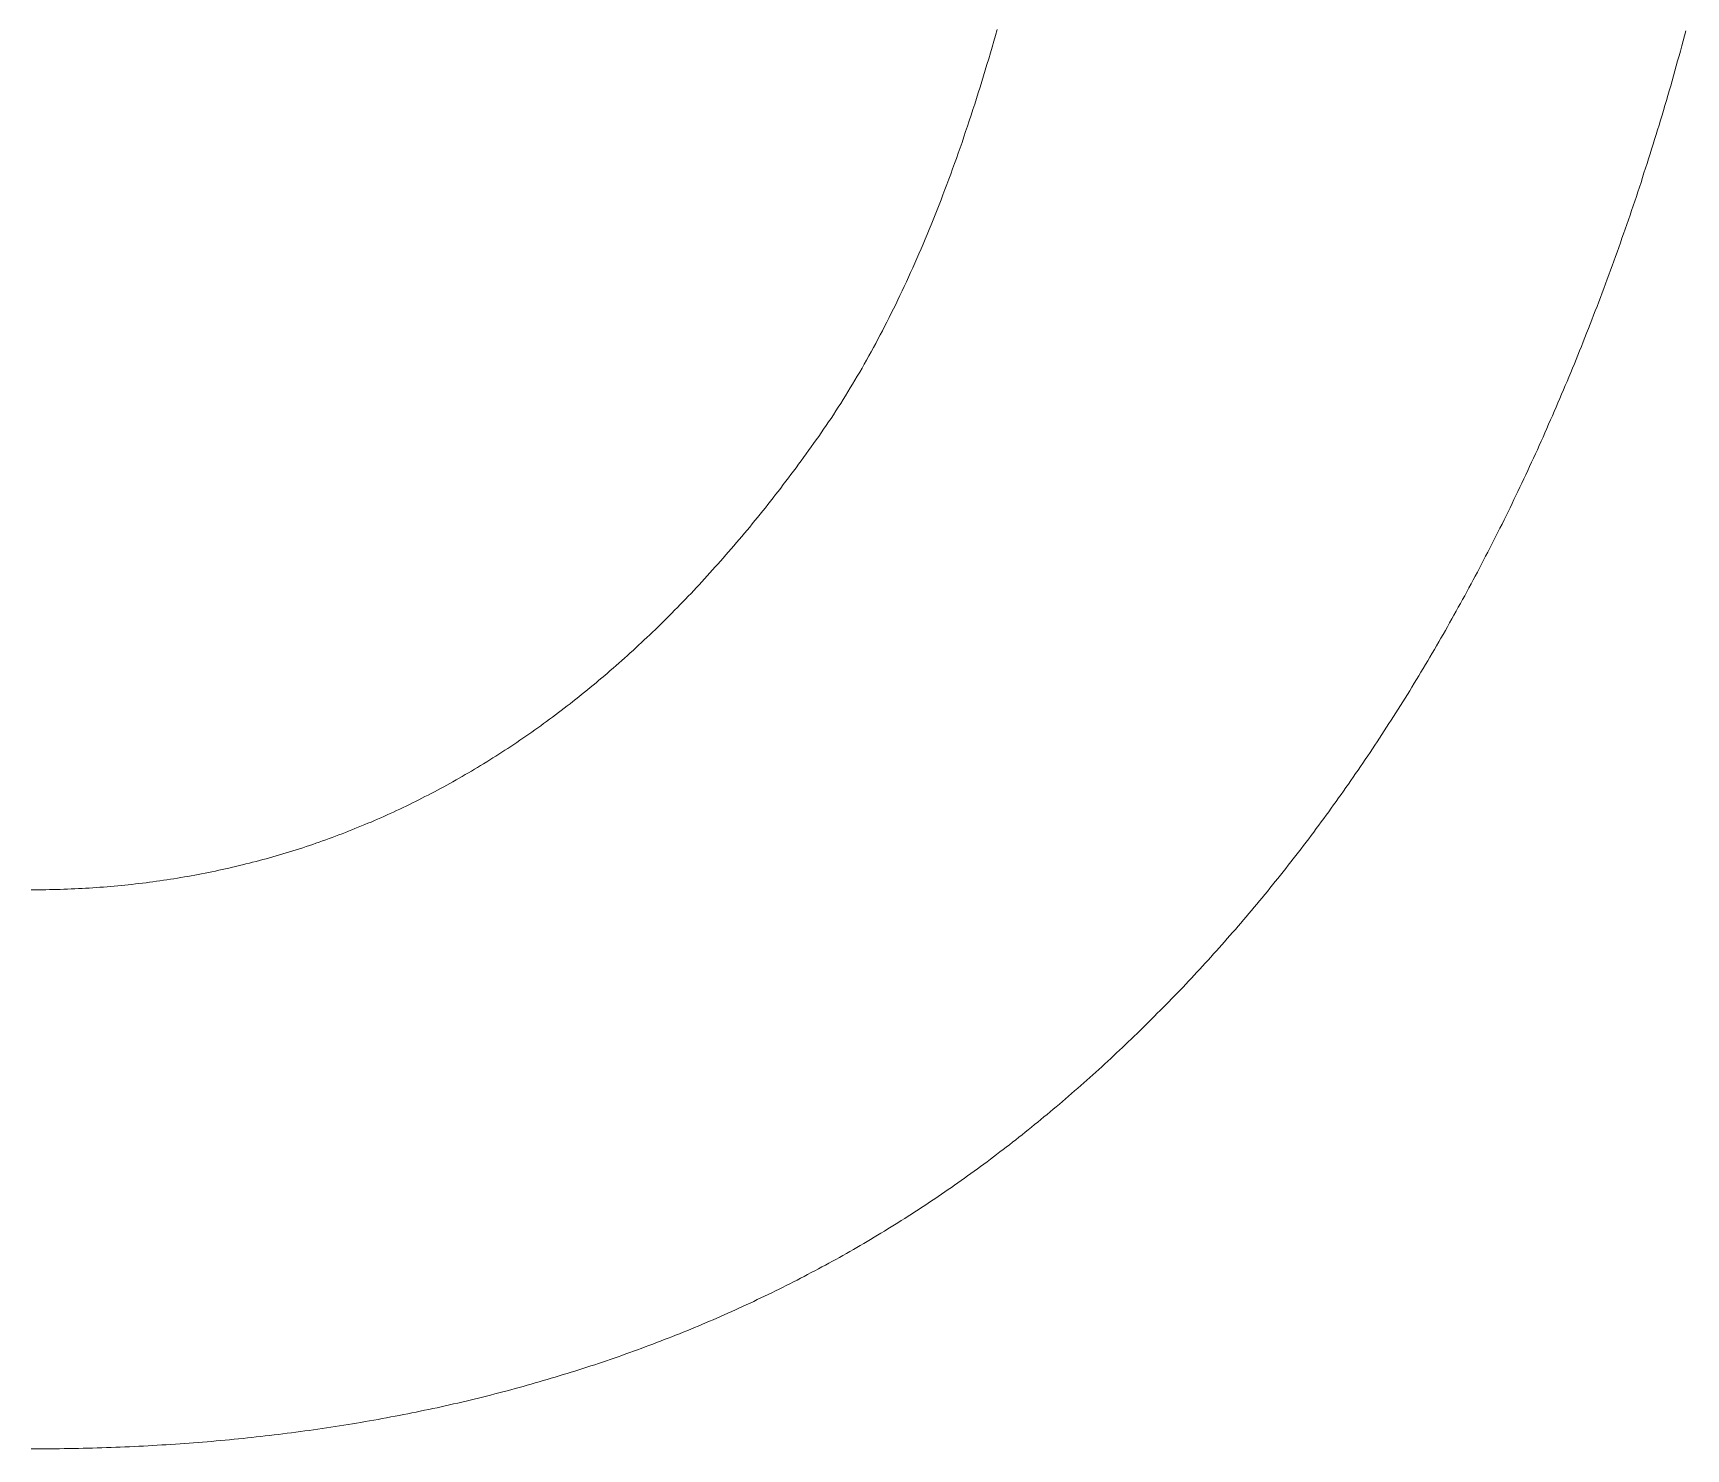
# Model space of a CAD drawing. Header units: millimetres. Extents: x 13 to 321, y 13 to 91.
# Drawn here: x 290.298 to 291.79, y 44.442 to 45.72 of the extents above; entities that cross this region are included whole.
import ezdxf

# ---------------------------------------------------------------- set-up
doc = ezdxf.new("R2010")
doc.units = ezdxf.units.MM
doc.layers.add('lazerCut', color=1, linetype='Continuous', lineweight=0, true_color=0xff0000)

msp = doc.modelspace()

# ---------------------------------------------------------------- linework, layer by layer
at = {"layer": 'lazerCut', "lineweight": 0}
for p, q in [((291.1667, 45.7184), (291.1682, 45.7238)), ((291.7903, 45.7226), (291.7891, 45.718)), ((291.1621, 45.7026), (291.1636, 45.7078)), ((291.1636, 45.7078), (291.1652, 45.7131)), ((291.1652, 45.7131), (291.1667, 45.7184)), ((291.7866, 45.7089), (291.7853, 45.7043)), ((291.7878, 45.7134), (291.7866, 45.7089)), ((291.7891, 45.718), (291.7878, 45.7134)), ((291.1575, 45.687), (291.159, 45.6921)), ((291.159, 45.6921), (291.1606, 45.6973)), ((291.1606, 45.6973), (291.1621, 45.7026)), ((291.7828, 45.6953), (291.7816, 45.6908)), ((291.7841, 45.6998), (291.7828, 45.6953)), ((291.7853, 45.7043), (291.7841, 45.6998)), ((291.1528, 45.6716), (291.1543, 45.6767)), ((291.1543, 45.6767), (291.1559, 45.6818)), ((291.1559, 45.6818), (291.1575, 45.687)), ((291.7778, 45.6773), (291.7765, 45.6729)), ((291.779, 45.6818), (291.7778, 45.6773)), ((291.7803, 45.6863), (291.779, 45.6818)), ((291.7816, 45.6908), (291.7803, 45.6863)), ((291.1496, 45.6614), (291.1512, 45.6665)), ((291.1512, 45.6665), (291.1528, 45.6716)), ((291.7739, 45.664), (291.7726, 45.6595)), ((291.7752, 45.6684), (291.7739, 45.664)), ((291.7765, 45.6729), (291.7752, 45.6684)), ((291.1447, 45.6464), (291.1464, 45.6514)), ((291.1464, 45.6514), (291.148, 45.6564)), ((291.148, 45.6564), (291.1496, 45.6614)), ((291.77, 45.6507), (291.7687, 45.6463)), ((291.7713, 45.6551), (291.77, 45.6507)), ((291.7726, 45.6595), (291.7713, 45.6551)), ((291.1398, 45.6316), (291.1415, 45.6365)), ((291.1415, 45.6365), (291.1431, 45.6414)), ((291.1431, 45.6414), (291.1447, 45.6464)), ((291.7647, 45.6331), (291.7633, 45.6288)), ((291.766, 45.6375), (291.7647, 45.6331)), ((291.7673, 45.6419), (291.766, 45.6375)), ((291.7687, 45.6463), (291.7673, 45.6419)), ((291.1331, 45.6122), (291.1348, 45.617)), ((291.1348, 45.617), (291.1365, 45.6218)), ((291.1365, 45.6218), (291.1382, 45.6267)), ((291.1382, 45.6267), (291.1398, 45.6316)), ((291.7607, 45.6201), (291.7593, 45.6157)), ((291.762, 45.6244), (291.7607, 45.6201)), ((291.7633, 45.6288), (291.762, 45.6244)), ((291.128, 45.5979), (291.1297, 45.6027)), ((291.1297, 45.6027), (291.1314, 45.6074)), ((291.1314, 45.6074), (291.1331, 45.6122)), ((291.7552, 45.6028), (291.7538, 45.5985)), ((291.7566, 45.6071), (291.7552, 45.6028)), ((291.7579, 45.6114), (291.7566, 45.6071)), ((291.7593, 45.6157), (291.7579, 45.6114)), ((291.1228, 45.5839), (291.1246, 45.5885)), ((291.1246, 45.5885), (291.1263, 45.5932)), ((291.1263, 45.5932), (291.128, 45.5979)), ((291.7511, 45.59), (291.7497, 45.5857)), ((291.7524, 45.5942), (291.7511, 45.59)), ((291.7538, 45.5985), (291.7524, 45.5942)), ((291.1176, 45.57), (291.1193, 45.5746)), ((291.1193, 45.5746), (291.1211, 45.5792)), ((291.1211, 45.5792), (291.1228, 45.5839)), ((291.7455, 45.573), (291.744, 45.5688)), ((291.7469, 45.5772), (291.7455, 45.573)), ((291.7483, 45.5814), (291.7469, 45.5772)), ((291.7497, 45.5857), (291.7483, 45.5814)), ((291.1122, 45.5564), (291.114, 45.561)), ((291.114, 45.561), (291.1158, 45.5655)), ((291.1158, 45.5655), (291.1176, 45.57)), ((291.7412, 45.5603), (291.7398, 45.5561)), ((291.7426, 45.5645), (291.7412, 45.5603)), ((291.744, 45.5688), (291.7426, 45.5645)), ((291.105, 45.5387), (291.1068, 45.5431)), ((291.1068, 45.5431), (291.1086, 45.5475)), ((291.1086, 45.5475), (291.1104, 45.552)), ((291.1104, 45.552), (291.1122, 45.5564)), ((291.7354, 45.5436), (291.734, 45.5394)), ((291.7369, 45.5478), (291.7354, 45.5436)), ((291.7383, 45.552), (291.7369, 45.5478)), ((291.7398, 45.5561), (291.7383, 45.552)), ((291.0995, 45.5256), (291.1013, 45.5299)), ((291.1013, 45.5299), (291.1032, 45.5343)), ((291.1032, 45.5343), (291.105, 45.5387)), ((291.7311, 45.5311), (291.7296, 45.527)), ((291.7325, 45.5353), (291.7311, 45.5311)), ((291.734, 45.5394), (291.7325, 45.5353)), ((291.092, 45.5085), (291.0939, 45.5127)), ((291.0939, 45.5127), (291.0957, 45.517)), ((291.0957, 45.517), (291.0976, 45.5213)), ((291.0976, 45.5213), (291.0995, 45.5256)), ((291.7251, 45.5146), (291.7237, 45.5105)), ((291.7266, 45.5187), (291.7251, 45.5146)), ((291.7281, 45.5228), (291.7266, 45.5187)), ((291.7296, 45.527), (291.7281, 45.5228)), ((291.0863, 45.4959), (291.0882, 45.5001)), ((291.0882, 45.5001), (291.0901, 45.5043)), ((291.0901, 45.5043), (291.092, 45.5085)), ((291.7191, 45.4982), (291.7176, 45.4941)), ((291.7207, 45.5023), (291.7191, 45.4982)), ((291.7222, 45.5064), (291.7207, 45.5023)), ((291.7237, 45.5105), (291.7222, 45.5064)), ((291.0785, 45.4796), (291.0805, 45.4836)), ((291.0805, 45.4836), (291.0824, 45.4877)), ((291.0824, 45.4877), (291.0843, 45.4918)), ((291.0843, 45.4918), (291.0863, 45.4959)), ((291.7146, 45.4859), (291.7131, 45.4819)), ((291.7161, 45.49), (291.7146, 45.4859)), ((291.7176, 45.4941), (291.7161, 45.49)), ((291.0726, 45.4675), (291.0746, 45.4715)), ((291.0746, 45.4715), (291.0766, 45.4755)), ((291.0766, 45.4755), (291.0785, 45.4796)), ((291.7084, 45.4697), (291.7069, 45.4657)), ((291.71, 45.4738), (291.7084, 45.4697)), ((291.7115, 45.4778), (291.71, 45.4738)), ((291.7131, 45.4819), (291.7115, 45.4778)), ((291.0646, 45.4518), (291.0666, 45.4557)), ((291.0666, 45.4557), (291.0686, 45.4596)), ((291.0686, 45.4596), (291.0706, 45.4636)), ((291.0706, 45.4636), (291.0726, 45.4675)), ((291.7022, 45.4537), (291.7006, 45.4497)), ((291.7038, 45.4577), (291.7022, 45.4537)), ((291.7053, 45.4617), (291.7038, 45.4577)), ((291.7069, 45.4657), (291.7053, 45.4617)), ((291.0565, 45.4366), (291.0586, 45.4403)), ((291.0586, 45.4403), (291.0606, 45.4441)), ((291.0606, 45.4441), (291.0626, 45.448)), ((291.0626, 45.448), (291.0646, 45.4518)), ((291.6975, 45.4417), (291.6959, 45.4377)), ((291.699, 45.4457), (291.6975, 45.4417)), ((291.7006, 45.4497), (291.699, 45.4457)), ((291.0482, 45.4217), (291.0503, 45.4253)), ((291.0503, 45.4253), (291.0524, 45.4291)), ((291.0524, 45.4291), (291.0545, 45.4328)), ((291.0545, 45.4328), (291.0565, 45.4366)), ((291.6911, 45.4258), (291.6895, 45.4218)), ((291.6927, 45.4298), (291.6911, 45.4258)), ((291.6943, 45.4337), (291.6927, 45.4298)), ((291.6959, 45.4377), (291.6943, 45.4337)), ((291.0398, 45.4072), (291.0419, 45.4108)), ((291.0419, 45.4108), (291.0441, 45.4144)), ((291.0441, 45.4144), (291.0462, 45.418)), ((291.0462, 45.418), (291.0482, 45.4217)), ((291.6846, 45.41), (291.683, 45.4061)), ((291.6862, 45.414), (291.6846, 45.41)), ((291.6878, 45.4179), (291.6862, 45.414)), ((291.6895, 45.4218), (291.6878, 45.4179)), ((291.0291, 45.3896), (291.0313, 45.3931)), ((291.0313, 45.3931), (291.0334, 45.3966)), ((291.0334, 45.3966), (291.0356, 45.4001)), ((291.0356, 45.4001), (291.0377, 45.4036)), ((291.0377, 45.4036), (291.0398, 45.4072)), ((291.678, 45.3944), (291.6764, 45.3905)), ((291.6797, 45.3983), (291.678, 45.3944)), ((291.6813, 45.4022), (291.6797, 45.3983)), ((291.683, 45.4061), (291.6813, 45.4022)), ((291.0204, 45.376), (291.0226, 45.3794)), ((291.0226, 45.3794), (291.0248, 45.3828)), ((291.0248, 45.3828), (291.027, 45.3862)), ((291.027, 45.3862), (291.0291, 45.3896)), ((291.6714, 45.3789), (291.6697, 45.375)), ((291.673, 45.3828), (291.6714, 45.3789)), ((291.6747, 45.3866), (291.673, 45.3828)), ((291.6764, 45.3905), (291.6747, 45.3866)), ((291.0115, 45.3628), (291.0138, 45.3661)), ((291.0138, 45.3661), (291.016, 45.3694)), ((291.016, 45.3694), (291.0182, 45.3727)), ((291.0182, 45.3727), (291.0204, 45.376)), ((291.6646, 45.3635), (291.6629, 45.3597)), ((291.6663, 45.3673), (291.6646, 45.3635)), ((291.668, 45.3712), (291.6663, 45.3673)), ((291.6697, 45.375), (291.668, 45.3712)), ((291.0003, 45.3469), (291.0025, 45.35)), ((291.0025, 45.35), (291.0048, 45.3532)), ((291.0048, 45.3532), (291.0071, 45.3564)), ((291.0071, 45.3564), (291.0093, 45.3596)), ((291.0093, 45.3596), (291.0115, 45.3628)), ((291.6578, 45.3482), (291.6561, 45.3444)), ((291.6595, 45.352), (291.6578, 45.3482)), ((291.6612, 45.3558), (291.6595, 45.352)), ((291.6629, 45.3597), (291.6612, 45.3558)), ((290.9889, 45.3312), (290.9912, 45.3343)), ((290.9912, 45.3343), (290.9935, 45.3374)), ((290.9935, 45.3374), (290.9957, 45.3406)), ((290.9957, 45.3406), (290.998, 45.3437)), ((290.998, 45.3437), (291.0003, 45.3469)), ((291.6526, 45.3368), (291.6509, 45.3331)), ((291.6544, 45.3406), (291.6526, 45.3368)), ((291.6561, 45.3444), (291.6544, 45.3406)), ((290.9774, 45.3159), (290.9797, 45.3189)), ((290.9797, 45.3189), (290.982, 45.322)), ((290.982, 45.322), (290.9843, 45.3251)), ((290.9843, 45.3251), (290.9866, 45.3281)), ((290.9866, 45.3281), (290.9889, 45.3312)), ((291.6456, 45.3218), (291.6439, 45.318)), ((291.6474, 45.3255), (291.6456, 45.3218)), ((291.6491, 45.3293), (291.6474, 45.3255)), ((291.6509, 45.3331), (291.6491, 45.3293)), ((290.9659, 45.3009), (290.9682, 45.3039)), ((290.9682, 45.3039), (290.9705, 45.3068)), ((290.9705, 45.3068), (290.9728, 45.3098)), ((290.9728, 45.3098), (290.9751, 45.3129)), ((290.9751, 45.3129), (290.9774, 45.3159)), ((291.6386, 45.3068), (291.6368, 45.3031)), ((291.6403, 45.3106), (291.6386, 45.3068)), ((291.6421, 45.3143), (291.6403, 45.3106)), ((291.6439, 45.318), (291.6421, 45.3143)), ((290.9542, 45.2862), (290.9565, 45.2891)), ((290.9565, 45.2891), (290.9589, 45.292)), ((290.9589, 45.292), (290.9612, 45.295)), ((290.9612, 45.295), (290.9635, 45.2979)), ((290.9635, 45.2979), (290.9659, 45.3009)), ((291.6314, 45.292), (291.6296, 45.2883)), ((291.6332, 45.2957), (291.6314, 45.292)), ((291.635, 45.2994), (291.6332, 45.2957)), ((291.6368, 45.3031), (291.635, 45.2994)), ((290.9424, 45.2718), (290.9448, 45.2746)), ((290.9448, 45.2746), (290.9471, 45.2775)), ((290.9471, 45.2775), (290.9495, 45.2804)), ((290.9495, 45.2804), (290.9518, 45.2833)), ((290.9518, 45.2833), (290.9542, 45.2862)), ((291.6223, 45.2736), (291.6205, 45.27)), ((291.6242, 45.2773), (291.6223, 45.2736)), ((291.626, 45.281), (291.6242, 45.2773)), ((291.6278, 45.2846), (291.626, 45.281)), ((291.6296, 45.2883), (291.6278, 45.2846)), ((290.9305, 45.2577), (290.9329, 45.2605)), ((290.9329, 45.2605), (290.9353, 45.2633)), ((290.9353, 45.2633), (290.9377, 45.2661)), ((290.9377, 45.2661), (290.94, 45.2689)), ((290.94, 45.2689), (290.9424, 45.2718)), ((291.615, 45.2591), (291.6131, 45.2555)), ((291.6168, 45.2627), (291.615, 45.2591)), ((291.6187, 45.2664), (291.6168, 45.2627)), ((291.6205, 45.27), (291.6187, 45.2664)), ((290.9161, 45.2412), (290.9185, 45.2439)), ((290.9185, 45.2439), (290.9209, 45.2466)), ((290.9209, 45.2466), (290.9233, 45.2494)), ((290.9233, 45.2494), (290.9257, 45.2521)), ((290.9257, 45.2521), (290.9281, 45.2549)), ((290.9281, 45.2549), (290.9305, 45.2577)), ((291.6075, 45.2447), (291.6057, 45.2411)), ((291.6094, 45.2483), (291.6075, 45.2447)), ((291.6113, 45.2519), (291.6094, 45.2483)), ((291.6131, 45.2555), (291.6113, 45.2519)), ((290.904, 45.2278), (290.9064, 45.2305)), ((290.9064, 45.2305), (290.9089, 45.2331)), ((290.9089, 45.2331), (290.9113, 45.2358)), ((290.9113, 45.2358), (290.9137, 45.2385)), ((290.9137, 45.2385), (290.9161, 45.2412)), ((291.6, 45.2303), (291.5981, 45.2268)), ((291.6019, 45.2339), (291.6, 45.2303)), ((291.6038, 45.2375), (291.6019, 45.2339)), ((291.6057, 45.2411), (291.6038, 45.2375)), ((290.8893, 45.2121), (290.8918, 45.2147)), ((290.8918, 45.2147), (290.8942, 45.2173)), ((290.8942, 45.2173), (290.8967, 45.2199)), ((290.8967, 45.2199), (290.8991, 45.2225)), ((290.8991, 45.2225), (290.9016, 45.2252)), ((290.9016, 45.2252), (290.904, 45.2278)), ((291.5924, 45.2161), (291.5905, 45.2126)), ((291.5943, 45.2197), (291.5924, 45.2161)), ((291.5962, 45.2232), (291.5943, 45.2197)), ((291.5981, 45.2268), (291.5962, 45.2232)), ((290.8745, 45.1969), (290.877, 45.1994)), ((290.877, 45.1994), (290.8795, 45.2019)), ((290.8795, 45.2019), (290.8819, 45.2045)), ((290.8819, 45.2045), (290.8844, 45.207)), ((290.8844, 45.207), (290.8869, 45.2096)), ((290.8869, 45.2096), (290.8893, 45.2121)), ((291.5847, 45.2021), (291.5828, 45.1986)), ((291.5866, 45.2056), (291.5847, 45.2021)), ((291.5886, 45.2091), (291.5866, 45.2056)), ((291.5905, 45.2126), (291.5886, 45.2091)), ((290.8596, 45.1822), (290.8621, 45.1846)), ((290.8621, 45.1846), (290.8646, 45.187)), ((290.8646, 45.187), (290.8671, 45.1895)), ((290.8671, 45.1895), (290.8695, 45.192)), ((290.8695, 45.192), (290.872, 45.1944)), ((290.872, 45.1944), (290.8745, 45.1969)), ((291.5749, 45.1846), (291.573, 45.1812)), ((291.5769, 45.1881), (291.5749, 45.1846)), ((291.5789, 45.1916), (291.5769, 45.1881)), ((291.5808, 45.1951), (291.5789, 45.1916)), ((291.5828, 45.1986), (291.5808, 45.1951)), ((290.8444, 45.1679), (290.847, 45.1702)), ((290.847, 45.1702), (290.8495, 45.1726)), ((290.8495, 45.1726), (290.852, 45.175)), ((290.852, 45.175), (290.8545, 45.1773)), ((290.8545, 45.1773), (290.857, 45.1797)), ((290.857, 45.1797), (290.8596, 45.1822)), ((291.567, 45.1708), (291.5651, 45.1674)), ((291.569, 45.1743), (291.567, 45.1708)), ((291.571, 45.1777), (291.569, 45.1743)), ((291.573, 45.1812), (291.571, 45.1777)), ((290.8292, 45.154), (290.8317, 45.1563)), ((290.8317, 45.1563), (290.8343, 45.1586)), ((290.8343, 45.1586), (290.8368, 45.1609)), ((290.8368, 45.1609), (290.8394, 45.1632)), ((290.8394, 45.1632), (290.8419, 45.1655)), ((290.8419, 45.1655), (290.8444, 45.1679)), ((291.5591, 45.1572), (291.5571, 45.1538)), ((291.5611, 45.1606), (291.5591, 45.1572)), ((291.5631, 45.164), (291.5611, 45.1606)), ((291.5651, 45.1674), (291.5631, 45.164)), ((290.8112, 45.1384), (290.8138, 45.1406)), ((290.8138, 45.1406), (290.8163, 45.1428)), ((290.8163, 45.1428), (290.8189, 45.145)), ((290.8189, 45.145), (290.8215, 45.1472)), ((290.8215, 45.1472), (290.8241, 45.1495)), ((290.8241, 45.1495), (290.8266, 45.1517)), ((290.8266, 45.1517), (290.8292, 45.154)), ((291.549, 45.1402), (291.5469, 45.1368)), ((291.551, 45.1436), (291.549, 45.1402)), ((291.553, 45.147), (291.551, 45.1436)), ((291.555, 45.1504), (291.553, 45.147)), ((291.5571, 45.1538), (291.555, 45.1504)), ((290.793, 45.1234), (290.7956, 45.1255)), ((290.7956, 45.1255), (290.7982, 45.1276)), ((290.7982, 45.1276), (290.8008, 45.1297)), ((290.8008, 45.1297), (290.8034, 45.1319)), ((290.8034, 45.1319), (290.806, 45.134)), ((290.806, 45.134), (290.8086, 45.1362)), ((290.8086, 45.1362), (290.8112, 45.1384)), ((291.5408, 45.1268), (291.5387, 45.1235)), ((291.5428, 45.1301), (291.5408, 45.1268)), ((291.5449, 45.1335), (291.5428, 45.1301)), ((291.5469, 45.1368), (291.5449, 45.1335)), ((290.7746, 45.109), (290.7772, 45.111)), ((290.7772, 45.111), (290.7799, 45.1131)), ((290.7799, 45.1131), (290.7825, 45.1151)), ((290.7825, 45.1151), (290.7851, 45.1171)), ((290.7851, 45.1171), (290.7878, 45.1192)), ((290.7878, 45.1192), (290.7904, 45.1213)), ((290.7904, 45.1213), (290.793, 45.1234)), ((291.5304, 45.1102), (291.5283, 45.1069)), ((291.5325, 45.1135), (291.5304, 45.1102)), ((291.5346, 45.1168), (291.5325, 45.1135)), ((291.5366, 45.1201), (291.5346, 45.1168)), ((291.5387, 45.1235), (291.5366, 45.1201)), ((290.7533, 45.0933), (290.756, 45.0952)), ((290.756, 45.0952), (290.7587, 45.0972)), ((290.7587, 45.0972), (290.7613, 45.0991)), ((290.7613, 45.0991), (290.764, 45.1011)), ((290.764, 45.1011), (290.7667, 45.103)), ((290.7667, 45.103), (290.7693, 45.105)), ((290.7693, 45.105), (290.772, 45.107)), ((290.772, 45.107), (290.7746, 45.109)), ((291.522, 45.0971), (291.5199, 45.0938)), ((291.5241, 45.1003), (291.522, 45.0971)), ((291.5262, 45.1036), (291.5241, 45.1003)), ((291.5283, 45.1069), (291.5262, 45.1036)), ((290.7318, 45.0784), (290.7345, 45.0802)), ((290.7345, 45.0802), (290.7372, 45.0821)), ((290.7372, 45.0821), (290.7399, 45.0839)), ((290.7399, 45.0839), (290.7426, 45.0858)), ((290.7426, 45.0858), (290.7453, 45.0876)), ((290.7453, 45.0876), (290.748, 45.0895)), ((290.748, 45.0895), (290.7507, 45.0914)), ((290.7507, 45.0914), (290.7533, 45.0933)), ((291.5114, 45.0808), (291.5093, 45.0776)), ((291.5136, 45.084), (291.5114, 45.0808)), ((291.5157, 45.0873), (291.5136, 45.084)), ((291.5178, 45.0905), (291.5157, 45.0873)), ((291.5199, 45.0938), (291.5178, 45.0905)), ((290.71, 45.0643), (290.7127, 45.0661)), ((290.7127, 45.0661), (290.7155, 45.0678)), ((290.7155, 45.0678), (290.7182, 45.0695)), ((290.7182, 45.0695), (290.7209, 45.0713)), ((290.7209, 45.0713), (290.7237, 45.0731)), ((290.7237, 45.0731), (290.7264, 45.0748)), ((290.7264, 45.0748), (290.7291, 45.0766)), ((290.7291, 45.0766), (290.7318, 45.0784)), ((291.5007, 45.0647), (291.4985, 45.0615)), ((291.5029, 45.0679), (291.5007, 45.0647)), ((291.505, 45.0711), (291.5029, 45.0679)), ((291.5072, 45.0743), (291.505, 45.0711)), ((291.5093, 45.0776), (291.5072, 45.0743)), ((290.6852, 45.0494), (290.6879, 45.0511)), ((290.6879, 45.0511), (290.6907, 45.0527)), ((290.6907, 45.0527), (290.6935, 45.0543)), ((290.6935, 45.0543), (290.6962, 45.0559)), ((290.6962, 45.0559), (290.699, 45.0576)), ((290.699, 45.0576), (290.7018, 45.0593)), ((290.7018, 45.0593), (290.7045, 45.0609)), ((290.7045, 45.0609), (290.7073, 45.0626)), ((290.7073, 45.0626), (290.71, 45.0643)), ((291.492, 45.052), (291.4898, 45.0488)), ((291.4942, 45.0552), (291.492, 45.052)), ((291.4964, 45.0583), (291.4942, 45.0552)), ((291.4985, 45.0615), (291.4964, 45.0583)), ((290.6572, 45.0341), (290.66, 45.0356)), ((290.66, 45.0356), (290.6628, 45.0371)), ((290.6628, 45.0371), (290.6656, 45.0386)), ((290.6656, 45.0386), (290.6684, 45.0401)), ((290.6684, 45.0401), (290.6712, 45.0416)), ((290.6712, 45.0416), (290.674, 45.0431)), ((290.674, 45.0431), (290.6768, 45.0447)), ((290.6768, 45.0447), (290.6796, 45.0463)), ((290.6796, 45.0463), (290.6824, 45.0479)), ((290.6824, 45.0479), (290.6852, 45.0494)), ((291.481, 45.0362), (291.4788, 45.0331)), ((291.4832, 45.0394), (291.481, 45.0362)), ((291.4854, 45.0425), (291.4832, 45.0394)), ((291.4876, 45.0457), (291.4854, 45.0425)), ((291.4898, 45.0488), (291.4876, 45.0457)), ((290.6259, 45.0186), (290.6288, 45.02)), ((290.6288, 45.02), (290.6317, 45.0213)), ((290.6317, 45.0213), (290.6345, 45.0227)), ((290.6345, 45.0227), (290.6374, 45.0241)), ((290.6374, 45.0241), (290.6402, 45.0255)), ((290.6402, 45.0255), (290.643, 45.0269)), ((290.643, 45.0269), (290.6459, 45.0283)), ((290.6459, 45.0283), (290.6487, 45.0297)), ((290.6487, 45.0297), (290.6515, 45.0312)), ((290.6515, 45.0312), (290.6544, 45.0326)), ((290.6544, 45.0326), (290.6572, 45.0341)), ((291.4699, 45.0207), (291.4677, 45.0176)), ((291.4721, 45.0238), (291.4699, 45.0207)), ((291.4744, 45.0269), (291.4721, 45.0238)), ((291.4766, 45.03), (291.4744, 45.0269)), ((291.4788, 45.0331), (291.4766, 45.03)), ((290.5942, 45.0047), (290.5971, 45.0059)), ((290.5971, 45.0059), (290.6, 45.0071)), ((290.6, 45.0071), (290.6029, 45.0083)), ((290.6029, 45.0083), (290.6058, 45.0096)), ((290.6058, 45.0096), (290.6087, 45.0108)), ((290.6087, 45.0108), (290.6116, 45.0121)), ((290.6116, 45.0121), (290.6144, 45.0134)), ((290.6144, 45.0134), (290.6173, 45.0147)), ((290.6173, 45.0147), (290.6202, 45.016)), ((290.6202, 45.016), (290.6231, 45.0173)), ((290.6231, 45.0173), (290.6259, 45.0186)), ((291.4587, 45.0053), (291.4564, 45.0023)), ((291.4609, 45.0084), (291.4587, 45.0053)), ((291.4632, 45.0115), (291.4609, 45.0084)), ((291.4654, 45.0145), (291.4632, 45.0115)), ((291.4677, 45.0176), (291.4654, 45.0145)), ((290.553, 44.9891), (290.556, 44.9901)), ((290.556, 44.9901), (290.559, 44.9912)), ((290.559, 44.9912), (290.5619, 44.9922)), ((290.5619, 44.9922), (290.5649, 44.9933)), ((290.5649, 44.9933), (290.5678, 44.9944)), ((290.5678, 44.9944), (290.5708, 44.9955)), ((290.5708, 44.9955), (290.5737, 44.9966)), ((290.5737, 44.9966), (290.5766, 44.9977)), ((290.5766, 44.9977), (290.5796, 44.9988)), ((290.5796, 44.9988), (290.5825, 45)), ((290.5825, 45), (290.5854, 45.0011)), ((290.5854, 45.0011), (290.5883, 45.0023)), ((290.5883, 45.0023), (290.5913, 45.0035)), ((290.5913, 45.0035), (290.5942, 45.0047)), ((291.4473, 44.9901), (291.445, 44.9871)), ((291.4496, 44.9932), (291.4473, 44.9901)), ((291.4518, 44.9962), (291.4496, 44.9932)), ((291.4541, 44.9992), (291.4518, 44.9962)), ((291.4564, 45.0023), (291.4541, 44.9992)), ((290.505, 44.9743), (290.5081, 44.9752)), ((290.5081, 44.9752), (290.5111, 44.976)), ((290.5111, 44.976), (290.5141, 44.9769)), ((290.5141, 44.9769), (290.5171, 44.9777)), ((290.5171, 44.9777), (290.5202, 44.9786)), ((290.5202, 44.9786), (290.5232, 44.9795)), ((290.5232, 44.9795), (290.5262, 44.9804)), ((290.5262, 44.9804), (290.5292, 44.9813)), ((290.5292, 44.9813), (290.5322, 44.9823)), ((290.5322, 44.9823), (290.5352, 44.9832)), ((290.5352, 44.9832), (290.5382, 44.9842)), ((290.5382, 44.9842), (290.5411, 44.9851)), ((290.5411, 44.9851), (290.5441, 44.9861)), ((290.5441, 44.9861), (290.5471, 44.9871)), ((290.5471, 44.9871), (290.5501, 44.9881)), ((290.5501, 44.9881), (290.553, 44.9891)), ((291.4357, 44.9752), (291.4334, 44.9722)), ((291.4381, 44.9781), (291.4357, 44.9752)), ((291.4404, 44.9811), (291.4381, 44.9781)), ((291.4427, 44.9841), (291.4404, 44.9811)), ((291.445, 44.9871), (291.4427, 44.9841)), ((290.4405, 44.9598), (290.4436, 44.9603)), ((290.4436, 44.9603), (290.4467, 44.9609)), ((290.4467, 44.9609), (290.4498, 44.9615)), ((290.4498, 44.9615), (290.4529, 44.9621)), ((290.4529, 44.9621), (290.456, 44.9627)), ((290.456, 44.9627), (290.4591, 44.9634)), ((290.4591, 44.9634), (290.4622, 44.964)), ((290.4622, 44.964), (290.4653, 44.9647)), ((290.4653, 44.9647), (290.4684, 44.9653)), ((290.4684, 44.9653), (290.4714, 44.966)), ((290.4714, 44.966), (290.4745, 44.9667)), ((290.4745, 44.9667), (290.4776, 44.9674)), ((290.4776, 44.9674), (290.4807, 44.9681)), ((290.4807, 44.9681), (290.4837, 44.9689)), ((290.4837, 44.9689), (290.4868, 44.9696)), ((290.4868, 44.9696), (290.4898, 44.9704)), ((290.4898, 44.9704), (290.4929, 44.9711)), ((290.4929, 44.9711), (290.4959, 44.9719)), ((290.4959, 44.9719), (290.499, 44.9727)), ((290.499, 44.9727), (290.502, 44.9735)), ((290.502, 44.9735), (290.505, 44.9743)), ((291.4241, 44.9604), (291.4217, 44.9574)), ((291.4264, 44.9633), (291.4241, 44.9604)), ((291.4288, 44.9663), (291.4264, 44.9633)), ((291.4311, 44.9692), (291.4288, 44.9663)), ((291.4334, 44.9722), (291.4311, 44.9692)), ((290.2959, 44.9471), (290.2992, 44.9471)), ((290.2992, 44.9471), (290.3025, 44.9472)), ((290.3025, 44.9472), (290.3058, 44.9472)), ((290.3058, 44.9472), (290.3091, 44.9472)), ((290.3091, 44.9472), (290.3124, 44.9473)), ((290.3124, 44.9473), (290.3157, 44.9474)), ((290.3157, 44.9474), (290.319, 44.9474)), ((290.319, 44.9474), (290.3222, 44.9475)), ((290.3222, 44.9475), (290.3255, 44.9476)), ((290.3255, 44.9476), (290.3288, 44.9478)), ((290.3288, 44.9478), (290.332, 44.9479)), ((290.332, 44.9479), (290.3353, 44.948)), ((290.3353, 44.948), (290.3385, 44.9482)), ((290.3385, 44.9482), (290.3418, 44.9483)), ((290.3418, 44.9483), (290.345, 44.9485)), ((290.345, 44.9485), (290.3483, 44.9487)), ((290.3483, 44.9487), (290.3515, 44.9489)), ((290.3515, 44.9489), (290.3547, 44.9491)), ((290.3547, 44.9491), (290.358, 44.9494)), ((290.358, 44.9494), (290.3612, 44.9496)), ((290.3612, 44.9496), (290.3644, 44.9499)), ((290.3644, 44.9499), (290.3676, 44.9501)), ((290.3676, 44.9501), (290.3708, 44.9504)), ((290.3708, 44.9504), (290.374, 44.9507)), ((290.374, 44.9507), (290.3772, 44.951)), ((290.3772, 44.951), (290.3804, 44.9513)), ((290.3804, 44.9513), (290.3836, 44.9517)), ((290.3836, 44.9517), (290.3868, 44.952)), ((290.3868, 44.952), (290.39, 44.9524)), ((290.39, 44.9524), (290.3932, 44.9527)), ((290.3932, 44.9527), (290.3964, 44.9531)), ((290.3964, 44.9531), (290.3996, 44.9535)), ((290.3996, 44.9535), (290.4027, 44.9539)), ((290.4027, 44.9539), (290.4059, 44.9543)), ((290.4059, 44.9543), (290.4091, 44.9548)), ((290.4091, 44.9548), (290.4122, 44.9552)), ((290.4122, 44.9552), (290.4154, 44.9557)), ((290.4154, 44.9557), (290.4185, 44.9561)), ((290.4185, 44.9561), (290.4217, 44.9566)), ((290.4217, 44.9566), (290.4248, 44.9571)), ((290.4248, 44.9571), (290.4279, 44.9576)), ((290.4279, 44.9576), (290.4311, 44.9581)), ((290.4311, 44.9581), (290.4342, 44.9587)), ((290.4342, 44.9587), (290.4373, 44.9592)), ((290.4373, 44.9592), (290.4405, 44.9598)), ((291.4123, 44.9457), (291.4099, 44.9428)), ((291.4146, 44.9486), (291.4123, 44.9457)), ((291.417, 44.9516), (291.4146, 44.9486)), ((291.4194, 44.9545), (291.417, 44.9516)), ((291.4217, 44.9574), (291.4194, 44.9545)), ((291.4003, 44.9313), (291.3979, 44.9284)), ((291.4027, 44.9342), (291.4003, 44.9313)), ((291.4051, 44.9371), (291.4027, 44.9342)), ((291.4075, 44.9399), (291.4051, 44.9371)), ((291.4099, 44.9428), (291.4075, 44.9399)), ((291.3883, 44.9171), (291.3858, 44.9142)), ((291.3907, 44.9199), (291.3883, 44.9171)), ((291.3931, 44.9227), (291.3907, 44.9199)), ((291.3955, 44.9256), (291.3931, 44.9227)), ((291.3979, 44.9284), (291.3955, 44.9256)), ((291.376, 44.903), (291.3736, 44.9002)), ((291.3785, 44.9058), (291.376, 44.903)), ((291.3809, 44.9086), (291.3785, 44.9058)), ((291.3834, 44.9114), (291.3809, 44.9086)), ((291.3858, 44.9142), (291.3834, 44.9114)), ((291.3612, 44.8864), (291.3587, 44.8837)), ((291.3637, 44.8892), (291.3612, 44.8864)), ((291.3662, 44.8919), (291.3637, 44.8892)), ((291.3687, 44.8947), (291.3662, 44.8919)), ((291.3711, 44.8974), (291.3687, 44.8947)), ((291.3736, 44.9002), (291.3711, 44.8974)), ((291.3487, 44.8728), (291.3462, 44.8701)), ((291.3512, 44.8755), (291.3487, 44.8728)), ((291.3537, 44.8782), (291.3512, 44.8755)), ((291.3562, 44.8809), (291.3537, 44.8782)), ((291.3587, 44.8837), (291.3562, 44.8809)), ((291.3335, 44.8566), (291.331, 44.854)), ((291.3361, 44.8593), (291.3335, 44.8566)), ((291.3386, 44.862), (291.3361, 44.8593)), ((291.3411, 44.8647), (291.3386, 44.862)), ((291.3437, 44.8674), (291.3411, 44.8647)), ((291.3462, 44.8701), (291.3437, 44.8674)), ((291.3181, 44.8408), (291.3155, 44.8382)), ((291.3207, 44.8434), (291.3181, 44.8408)), ((291.3233, 44.846), (291.3207, 44.8434)), ((291.3258, 44.8487), (291.3233, 44.846)), ((291.3284, 44.8513), (291.3258, 44.8487)), ((291.331, 44.854), (291.3284, 44.8513)), ((291.3051, 44.8278), (291.3025, 44.8252)), ((291.3077, 44.8304), (291.3051, 44.8278)), ((291.3103, 44.833), (291.3077, 44.8304)), ((291.3129, 44.8356), (291.3103, 44.833)), ((291.3155, 44.8382), (291.3129, 44.8356)), ((291.2894, 44.8124), (291.2867, 44.8099)), ((291.292, 44.815), (291.2894, 44.8124)), ((291.2947, 44.8175), (291.292, 44.815)), ((291.2973, 44.8201), (291.2947, 44.8175)), ((291.2999, 44.8226), (291.2973, 44.8201)), ((291.3025, 44.8252), (291.2999, 44.8226)), ((291.2734, 44.7973), (291.2708, 44.7948)), ((291.2761, 44.7998), (291.2734, 44.7973)), ((291.2788, 44.8023), (291.2761, 44.7998)), ((291.2814, 44.8048), (291.2788, 44.8023)), ((291.2841, 44.8074), (291.2814, 44.8048)), ((291.2867, 44.8099), (291.2841, 44.8074)), ((291.2573, 44.7825), (291.2546, 44.7801)), ((291.26, 44.785), (291.2573, 44.7825)), ((291.2627, 44.7874), (291.26, 44.785)), ((291.2654, 44.7899), (291.2627, 44.7874)), ((291.2681, 44.7924), (291.2654, 44.7899)), ((291.2708, 44.7948), (291.2681, 44.7924)), ((291.241, 44.768), (291.2382, 44.7656)), ((291.2437, 44.7704), (291.241, 44.768)), ((291.2464, 44.7728), (291.2437, 44.7704)), ((291.2491, 44.7752), (291.2464, 44.7728)), ((291.2519, 44.7776), (291.2491, 44.7752)), ((291.2546, 44.7801), (291.2519, 44.7776)), ((291.2216, 44.7513), (291.2189, 44.749)), ((291.2244, 44.7537), (291.2216, 44.7513)), ((291.2272, 44.756), (291.2244, 44.7537)), ((291.2299, 44.7584), (291.2272, 44.756)), ((291.2327, 44.7608), (291.2299, 44.7584)), ((291.2355, 44.7632), (291.2327, 44.7608)), ((291.2382, 44.7656), (291.2355, 44.7632)), ((291.2049, 44.7374), (291.2021, 44.7351)), ((291.2077, 44.7397), (291.2049, 44.7374)), ((291.2105, 44.742), (291.2077, 44.7397)), ((291.2133, 44.7443), (291.2105, 44.742)), ((291.2161, 44.7467), (291.2133, 44.7443)), ((291.2189, 44.749), (291.2161, 44.7467)), ((291.185, 44.7215), (291.1822, 44.7192)), ((291.1879, 44.7237), (291.185, 44.7215)), ((291.1907, 44.726), (291.1879, 44.7237)), ((291.1936, 44.7282), (291.1907, 44.726)), ((291.1964, 44.7305), (291.1936, 44.7282)), ((291.1992, 44.7328), (291.1964, 44.7305)), ((291.2021, 44.7351), (291.1992, 44.7328)), ((291.1678, 44.7082), (291.1649, 44.706)), ((291.1707, 44.7104), (291.1678, 44.7082)), ((291.1736, 44.7126), (291.1707, 44.7104)), ((291.1765, 44.7148), (291.1736, 44.7126)), ((291.1793, 44.717), (291.1765, 44.7148)), ((291.1822, 44.7192), (291.1793, 44.717)), ((291.1475, 44.6931), (291.1446, 44.691)), ((291.1504, 44.6952), (291.1475, 44.6931)), ((291.1533, 44.6973), (291.1504, 44.6952)), ((291.1562, 44.6995), (291.1533, 44.6973)), ((291.1592, 44.7016), (291.1562, 44.6995)), ((291.1621, 44.7038), (291.1592, 44.7016)), ((291.1649, 44.706), (291.1621, 44.7038)), ((291.1269, 44.6784), (291.1239, 44.6764)), ((291.1298, 44.6805), (291.1269, 44.6784)), ((291.1328, 44.6826), (291.1298, 44.6805)), ((291.1357, 44.6846), (291.1328, 44.6826)), ((291.1387, 44.6867), (291.1357, 44.6846)), ((291.1416, 44.6888), (291.1387, 44.6867)), ((291.1446, 44.691), (291.1416, 44.6888)), ((291.1029, 44.6622), (291.0999, 44.6602)), ((291.106, 44.6642), (291.1029, 44.6622)), ((291.109, 44.6662), (291.106, 44.6642)), ((291.112, 44.6682), (291.109, 44.6662)), ((291.1149, 44.6702), (291.112, 44.6682)), ((291.1179, 44.6723), (291.1149, 44.6702)), ((291.1209, 44.6743), (291.1179, 44.6723)), ((291.1239, 44.6764), (291.1209, 44.6743)), ((291.0817, 44.6485), (291.0786, 44.6466)), ((291.0848, 44.6504), (291.0817, 44.6485)), ((291.0878, 44.6524), (291.0848, 44.6504)), ((291.0908, 44.6543), (291.0878, 44.6524)), ((291.0939, 44.6563), (291.0908, 44.6543)), ((291.0969, 44.6583), (291.0939, 44.6563)), ((291.0999, 44.6602), (291.0969, 44.6583)), ((291.0571, 44.6334), (291.054, 44.6315)), ((291.0602, 44.6352), (291.0571, 44.6334)), ((291.0633, 44.6371), (291.0602, 44.6352)), ((291.0664, 44.639), (291.0633, 44.6371)), ((291.0694, 44.6409), (291.0664, 44.639)), ((291.0725, 44.6428), (291.0694, 44.6409)), ((291.0756, 44.6447), (291.0725, 44.6428)), ((291.0786, 44.6466), (291.0756, 44.6447)), ((291.029, 44.6171), (291.0258, 44.6153)), ((291.0321, 44.6188), (291.029, 44.6171)), ((291.0352, 44.6206), (291.0321, 44.6188)), ((291.0384, 44.6224), (291.0352, 44.6206)), ((291.0415, 44.6242), (291.0384, 44.6224)), ((291.0446, 44.626), (291.0415, 44.6242)), ((291.0478, 44.6279), (291.0446, 44.626)), ((291.0509, 44.6297), (291.0478, 44.6279)), ((291.054, 44.6315), (291.0509, 44.6297)), ((291.0036, 44.6032), (291.0004, 44.6015)), ((291.0068, 44.6049), (291.0036, 44.6032)), ((291.0099, 44.6066), (291.0068, 44.6049)), ((291.0131, 44.6083), (291.0099, 44.6066)), ((291.0163, 44.61), (291.0131, 44.6083)), ((291.0195, 44.6118), (291.0163, 44.61)), ((291.0226, 44.6135), (291.0195, 44.6118)), ((291.0258, 44.6153), (291.0226, 44.6135)), ((290.9745, 44.5882), (290.9713, 44.5866)), ((290.9778, 44.5898), (290.9745, 44.5882)), ((290.981, 44.5915), (290.9778, 44.5898)), ((290.9843, 44.5931), (290.981, 44.5915)), ((290.9875, 44.5948), (290.9843, 44.5931)), ((290.9907, 44.5964), (290.9875, 44.5948)), ((290.9939, 44.5981), (290.9907, 44.5964)), ((290.9971, 44.5998), (290.9939, 44.5981)), ((291.0004, 44.6015), (290.9971, 44.5998)), ((290.9417, 44.5724), (290.9384, 44.5709)), ((290.9451, 44.574), (290.9417, 44.5724)), ((290.9484, 44.5755), (290.9451, 44.574)), ((290.9516, 44.5771), (290.9484, 44.5755)), ((290.9549, 44.5786), (290.9516, 44.5771)), ((290.9582, 44.5802), (290.9549, 44.5786)), ((290.9615, 44.5818), (290.9582, 44.5802)), ((290.9648, 44.5834), (290.9615, 44.5818)), ((290.968, 44.585), (290.9648, 44.5834)), ((290.9713, 44.5866), (290.968, 44.585)), ((290.9084, 44.5576), (290.905, 44.5562)), ((290.9117, 44.559), (290.9084, 44.5576)), ((290.9151, 44.5605), (290.9117, 44.559)), ((290.9185, 44.562), (290.9151, 44.5605)), ((290.9218, 44.5634), (290.9185, 44.562)), ((290.9251, 44.5649), (290.9218, 44.5634)), ((290.9285, 44.5664), (290.9251, 44.5649)), ((290.9318, 44.5679), (290.9285, 44.5664)), ((290.9351, 44.5694), (290.9318, 44.5679)), ((290.9384, 44.5709), (290.9351, 44.5694)), ((290.871, 44.5423), (290.8676, 44.541)), ((290.8744, 44.5436), (290.871, 44.5423)), ((290.8779, 44.545), (290.8744, 44.5436)), ((290.8813, 44.5464), (290.8779, 44.545)), ((290.8847, 44.5477), (290.8813, 44.5464)), ((290.8881, 44.5491), (290.8847, 44.5477)), ((290.8915, 44.5505), (290.8881, 44.5491)), ((290.8949, 44.5519), (290.8915, 44.5505)), ((290.8983, 44.5533), (290.8949, 44.5519)), ((290.9016, 44.5547), (290.8983, 44.5533)), ((290.905, 44.5562), (290.9016, 44.5547)), ((290.8329, 44.5281), (290.8294, 44.5268)), ((290.8364, 44.5293), (290.8329, 44.5281)), ((290.8399, 44.5306), (290.8364, 44.5293)), ((290.8434, 44.5318), (290.8399, 44.5306)), ((290.8469, 44.5331), (290.8434, 44.5318)), ((290.8503, 44.5344), (290.8469, 44.5331)), ((290.8538, 44.5357), (290.8503, 44.5344)), ((290.8572, 44.537), (290.8538, 44.5357)), ((290.8607, 44.5383), (290.8572, 44.537)), ((290.8641, 44.5396), (290.8607, 44.5383)), ((290.8676, 44.541), (290.8641, 44.5396)), ((290.787, 44.5127), (290.7835, 44.5116)), ((290.7906, 44.5138), (290.787, 44.5127)), ((290.7942, 44.515), (290.7906, 44.5138)), ((290.7977, 44.5161), (290.7942, 44.515)), ((290.8013, 44.5173), (290.7977, 44.5161)), ((290.8048, 44.5184), (290.8013, 44.5173)), ((290.8083, 44.5196), (290.8048, 44.5184)), ((290.8119, 44.5208), (290.8083, 44.5196)), ((290.8154, 44.522), (290.8119, 44.5208)), ((290.8189, 44.5232), (290.8154, 44.522)), ((290.8224, 44.5244), (290.8189, 44.5232)), ((290.8259, 44.5256), (290.8224, 44.5244)), ((290.8294, 44.5268), (290.8259, 44.5256)), ((290.7365, 44.4978), (290.7329, 44.4968)), ((290.7402, 44.4988), (290.7365, 44.4978)), ((290.7438, 44.4998), (290.7402, 44.4988)), ((290.7474, 44.5009), (290.7438, 44.4998)), ((290.7511, 44.5019), (290.7474, 44.5009)), ((290.7547, 44.5029), (290.7511, 44.5019)), ((290.7583, 44.504), (290.7547, 44.5029)), ((290.7619, 44.505), (290.7583, 44.504)), ((290.7655, 44.5061), (290.7619, 44.505)), ((290.7691, 44.5072), (290.7655, 44.5061)), ((290.7727, 44.5083), (290.7691, 44.5072)), ((290.7763, 44.5094), (290.7727, 44.5083)), ((290.7799, 44.5105), (290.7763, 44.5094)), ((290.7835, 44.5116), (290.7799, 44.5105)), ((290.6774, 44.483), (290.6737, 44.4821)), ((290.6811, 44.4838), (290.6774, 44.483)), ((290.6849, 44.4847), (290.6811, 44.4838)), ((290.6886, 44.4856), (290.6849, 44.4847)), ((290.6923, 44.4865), (290.6886, 44.4856)), ((290.696, 44.4874), (290.6923, 44.4865)), ((290.6998, 44.4883), (290.696, 44.4874)), ((290.7035, 44.4892), (290.6998, 44.4883)), ((290.7072, 44.4901), (290.7035, 44.4892)), ((290.7108, 44.491), (290.7072, 44.4901)), ((290.7145, 44.492), (290.7108, 44.491)), ((290.7182, 44.4929), (290.7145, 44.492)), ((290.7219, 44.4939), (290.7182, 44.4929)), ((290.7256, 44.4949), (290.7219, 44.4939)), ((290.7292, 44.4958), (290.7256, 44.4949)), ((290.7329, 44.4968), (290.7292, 44.4958)), ((290.6014, 44.4677), (290.5976, 44.467)), ((290.6053, 44.4684), (290.6014, 44.4677)), ((290.6091, 44.469), (290.6053, 44.4684)), ((290.613, 44.4697), (290.6091, 44.469)), ((290.6168, 44.4704), (290.613, 44.4697)), ((290.6206, 44.4712), (290.6168, 44.4704)), ((290.6245, 44.4719), (290.6206, 44.4712)), ((290.6283, 44.4726), (290.6245, 44.4719)), ((290.6321, 44.4734), (290.6283, 44.4726)), ((290.6359, 44.4741), (290.6321, 44.4734)), ((290.6397, 44.4749), (290.6359, 44.4741)), ((290.6435, 44.4756), (290.6397, 44.4749)), ((290.6473, 44.4764), (290.6435, 44.4756)), ((290.6511, 44.4772), (290.6473, 44.4764)), ((290.6549, 44.478), (290.6511, 44.4772)), ((290.6586, 44.4788), (290.6549, 44.478)), ((290.6624, 44.4796), (290.6586, 44.4788)), ((290.6662, 44.4805), (290.6624, 44.4796)), ((290.6699, 44.4813), (290.6662, 44.4805)), ((290.6737, 44.4821), (290.6699, 44.4813)), ((290.4952, 44.4527), (290.4912, 44.4523)), ((290.4992, 44.4532), (290.4952, 44.4527)), ((290.5032, 44.4536), (290.4992, 44.4532)), ((290.5072, 44.4541), (290.5032, 44.4536)), ((290.5112, 44.4545), (290.5072, 44.4541)), ((290.5152, 44.455), (290.5112, 44.4545)), ((290.5192, 44.4555), (290.5152, 44.455)), ((290.5231, 44.456), (290.5192, 44.4555)), ((290.5271, 44.4565), (290.5231, 44.456)), ((290.5311, 44.457), (290.5271, 44.4565)), ((290.535, 44.4575), (290.5311, 44.457)), ((290.539, 44.458), (290.535, 44.4575)), ((290.5429, 44.4586), (290.539, 44.458)), ((290.5469, 44.4591), (290.5429, 44.4586)), ((290.5508, 44.4597), (290.5469, 44.4591)), ((290.5547, 44.4602), (290.5508, 44.4597)), ((290.5587, 44.4608), (290.5547, 44.4602)), ((290.5626, 44.4614), (290.5587, 44.4608)), ((290.5665, 44.462), (290.5626, 44.4614)), ((290.5704, 44.4626), (290.5665, 44.462)), ((290.5743, 44.4632), (290.5704, 44.4626)), ((290.5782, 44.4638), (290.5743, 44.4632)), ((290.5821, 44.4644), (290.5782, 44.4638)), ((290.586, 44.465), (290.5821, 44.4644)), ((290.5898, 44.4657), (290.586, 44.465)), ((290.5937, 44.4663), (290.5898, 44.4657)), ((290.5976, 44.467), (290.5937, 44.4663)), ((290.3002, 44.4424), (290.2959, 44.4424)), ((290.3045, 44.4424), (290.3002, 44.4424)), ((290.3088, 44.4424), (290.3045, 44.4424)), ((290.313, 44.4424), (290.3088, 44.4424)), ((290.3173, 44.4425), (290.313, 44.4424)), ((290.3216, 44.4425), (290.3173, 44.4425)), ((290.3258, 44.4426), (290.3216, 44.4425)), ((290.3301, 44.4426), (290.3258, 44.4426)), ((290.3343, 44.4427), (290.3301, 44.4426)), ((290.3385, 44.4428), (290.3343, 44.4427)), ((290.3428, 44.4429), (290.3385, 44.4428)), ((290.347, 44.443), (290.3428, 44.4429)), ((290.3512, 44.4431), (290.347, 44.443)), ((290.3554, 44.4432), (290.3512, 44.4431)), ((290.3596, 44.4434), (290.3554, 44.4432)), ((290.3638, 44.4435), (290.3596, 44.4434)), ((290.368, 44.4437), (290.3638, 44.4435)), ((290.3722, 44.4438), (290.368, 44.4437)), ((290.3764, 44.444), (290.3722, 44.4438)), ((290.3806, 44.4442), (290.3764, 44.444)), ((290.3847, 44.4443), (290.3806, 44.4442)), ((290.3889, 44.4445), (290.3847, 44.4443)), ((290.3931, 44.4447), (290.3889, 44.4445)), ((290.3972, 44.4449), (290.3931, 44.4447)), ((290.4014, 44.4452), (290.3972, 44.4449)), ((290.4055, 44.4454), (290.4014, 44.4452)), ((290.4097, 44.4456), (290.4055, 44.4454)), ((290.4138, 44.4459), (290.4097, 44.4456)), ((290.4179, 44.4461), (290.4138, 44.4459)), ((290.422, 44.4464), (290.4179, 44.4461)), ((290.4261, 44.4467), (290.422, 44.4464)), ((290.4303, 44.447), (290.4261, 44.4467)), ((290.4344, 44.4473), (290.4303, 44.447)), ((290.4385, 44.4476), (290.4344, 44.4473)), ((290.4425, 44.4479), (290.4385, 44.4476)), ((290.4466, 44.4482), (290.4425, 44.4479)), ((290.4507, 44.4485), (290.4466, 44.4482)), ((290.4548, 44.4489), (290.4507, 44.4485)), ((290.4588, 44.4492), (290.4548, 44.4489)), ((290.4629, 44.4496), (290.4588, 44.4492)), ((290.467, 44.4499), (290.4629, 44.4496)), ((290.471, 44.4503), (290.467, 44.4499)), ((290.4751, 44.4507), (290.471, 44.4503)), ((290.4791, 44.4511), (290.4751, 44.4507)), ((290.4831, 44.4515), (290.4791, 44.4511)), ((290.4872, 44.4519), (290.4831, 44.4515)), ((290.4912, 44.4523), (290.4872, 44.4519))]:
    msp.add_line(p, q, dxfattribs=at)

doc.saveas('drawing.dxf')
